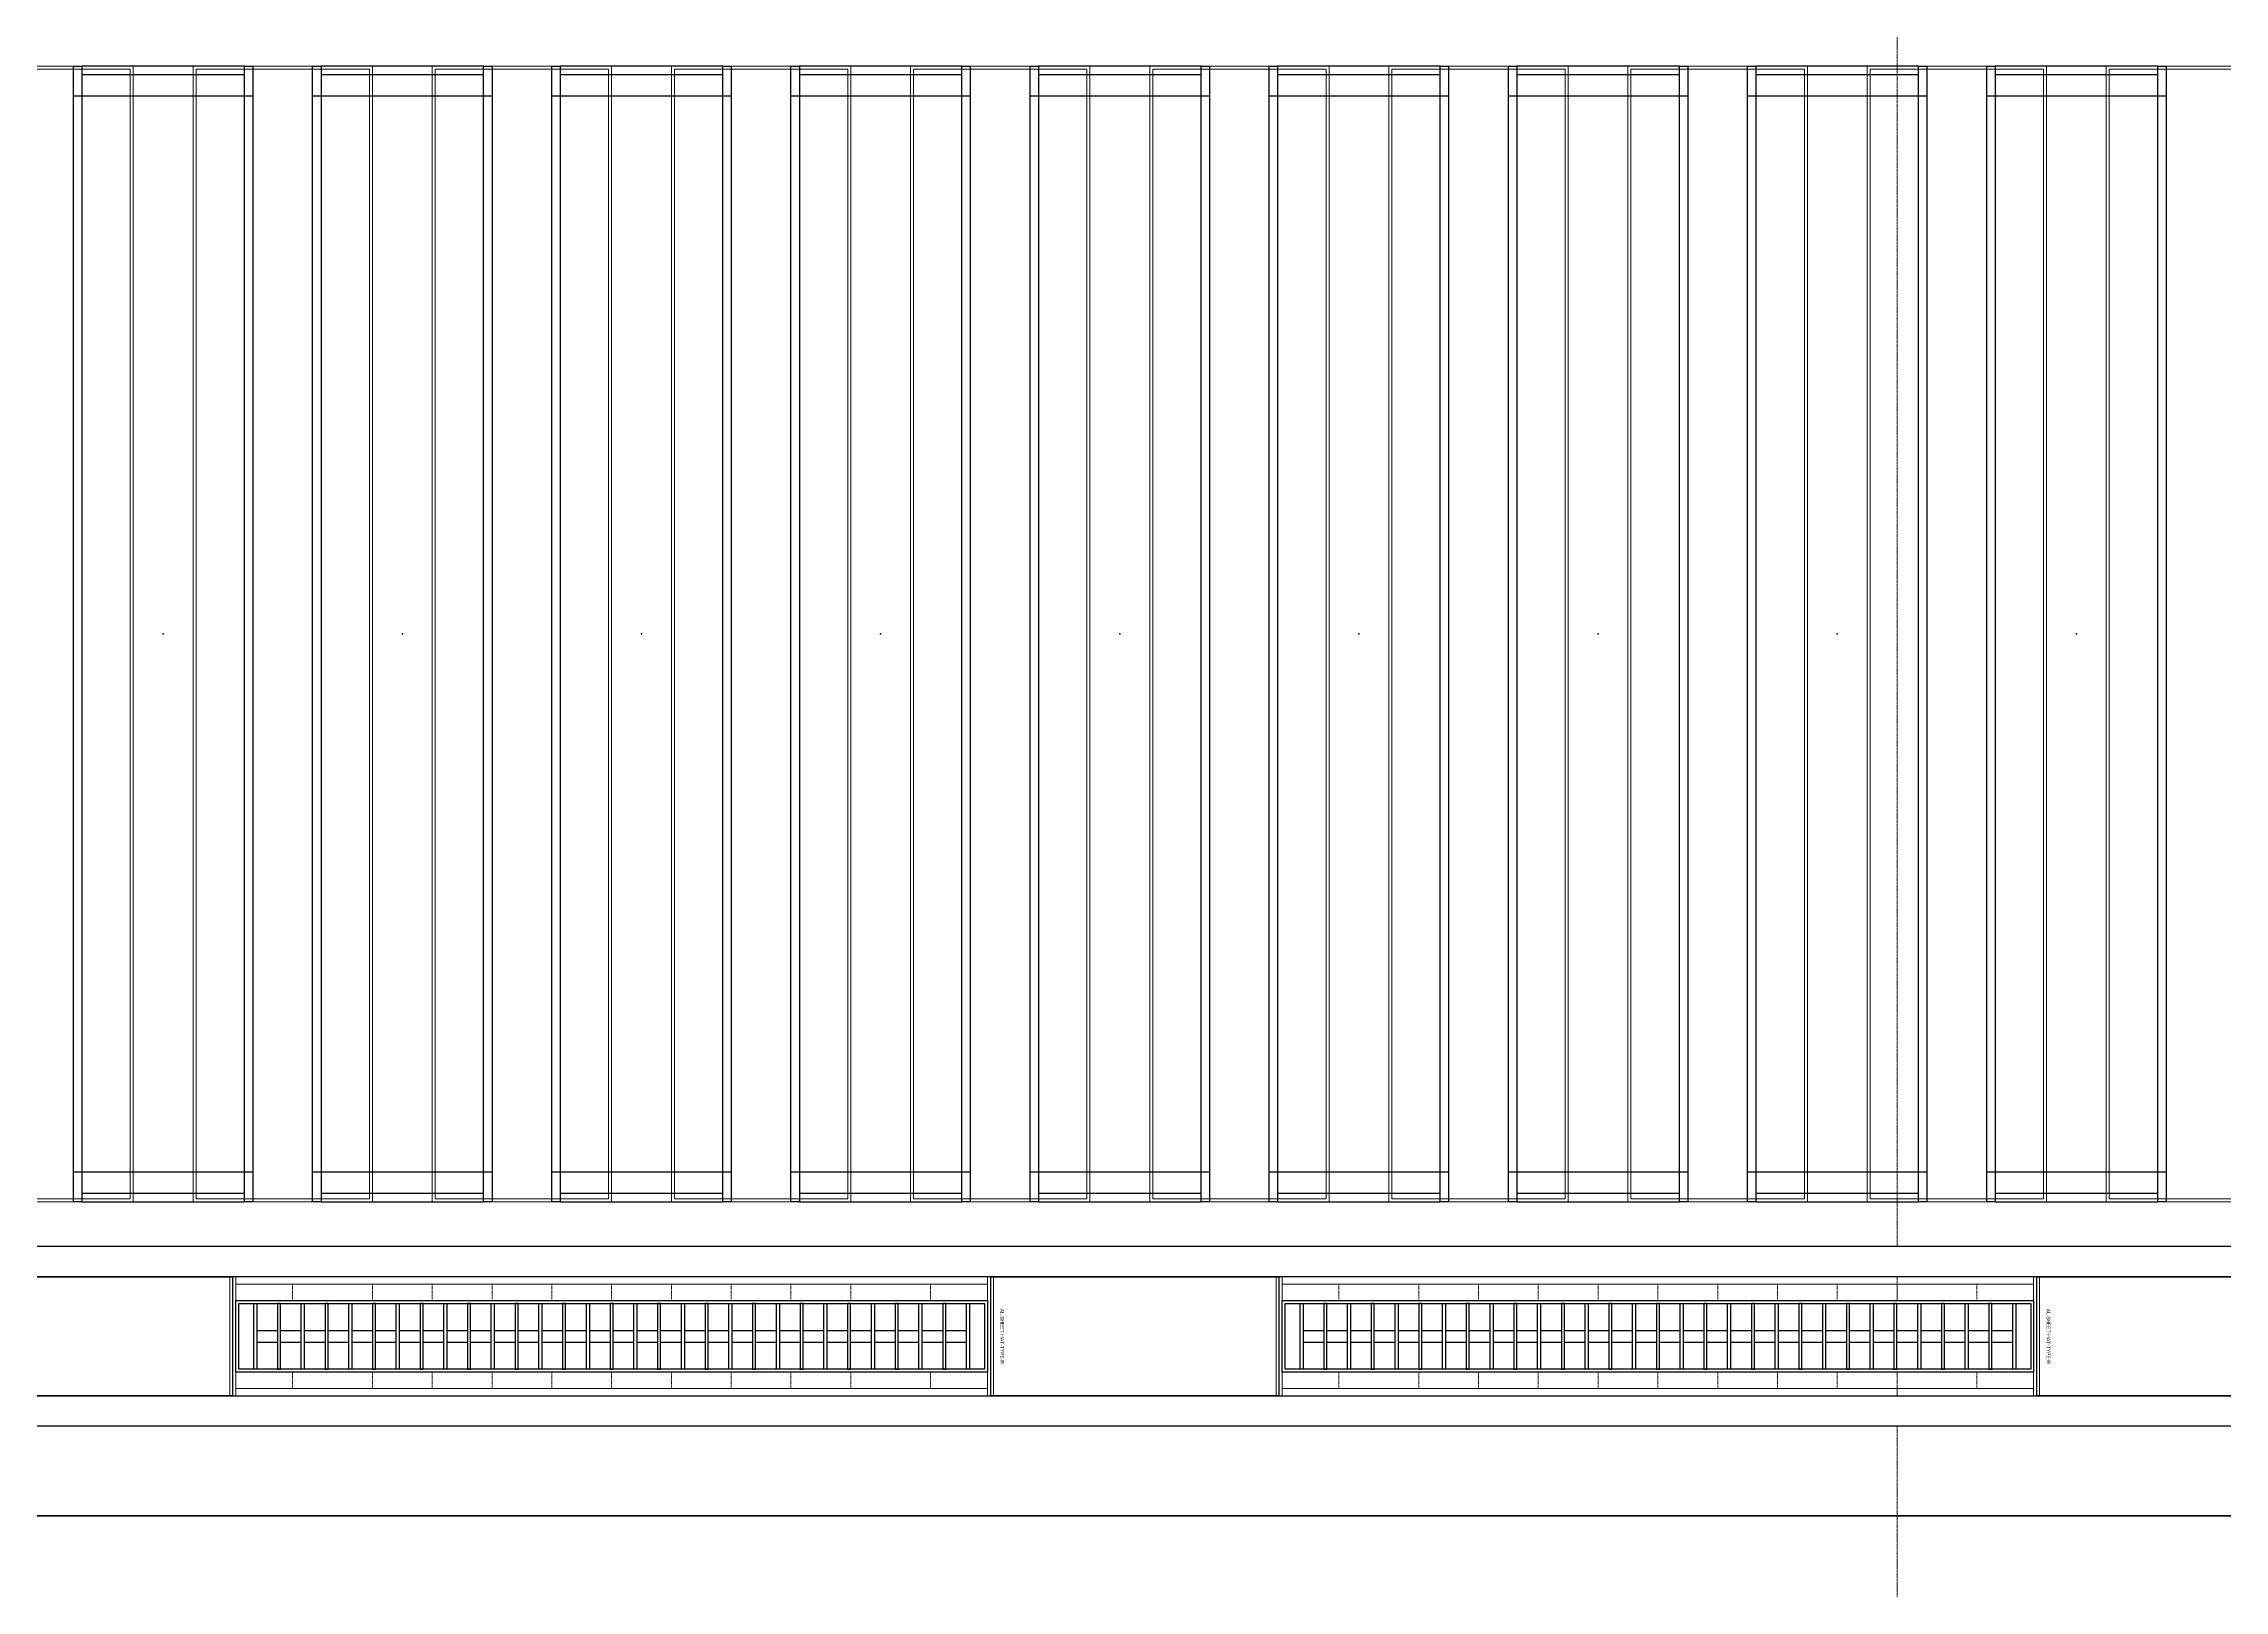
# Model space of a CAD drawing. Header units: millimetres. Extents: x 813027 to 1148939, y -931049 to -10.
# Drawn here: x 939940 to 943588, y -114760 to -112173 of the extents above; entities that cross this region are included whole.
import ezdxf
from ezdxf.enums import TextEntityAlignment as Align

# ---------------------------------------------------------------- set-up
doc = ezdxf.new("R2010")
doc.units = ezdxf.units.MM
doc.linetypes.add('DPA_Grid _ Level 500', pattern=[5.5, 2.75, -0.75, 1.25, -0.75])
doc.linetypes.add('DPA_Hidden 50', pattern=[3, 2, -1])
for name, color, linetype in [('000 - WIPEOUT', 250, 'Continuous'), ('001 - ASCESSORIES', 1, 'Continuous'), ('A04_TUBE SERIES', 2, 'Continuous'), ('A11_ALU.SOLID SHEET', 7, 'Continuous')]:
    doc.layers.add(name, color=color, linetype=linetype)
for name, color, linetype, lineweight in [('A-GLAZ-CURT', 2, 'Continuous', 9), ('S-GRID', 251, 'Continuous', 9), ('WALL-E', 2, 'Continuous', 25)]:
    doc.layers.add(name, color=color, linetype=linetype, lineweight=lineweight)

# ---------------------------------------------------------------- blocks, each defined once
blk = doc.blocks.new('DPA_CP_Metal Ceiling Panel - Vertical Panel with Gap-13988918-4160 - LOWER PLATFORM LEVEL - REFLECTED CEILING GENERAL PLAN')
at = {"layer": 'A-GLAZ-CURT'}
for p, q in [((994596.3, -114111.8), (994596.3, -112211.8)), ((994596.3, -112211.8), (994896.3, -112211.8)), ((994596.3, -114111.8), (994596.3, -112211.8)), ((994596.3, -112211.8), (994896.3, -112211.8)), ((994896.3, -112211.8), (994596.3, -112211.8)), ((994596.3, -112211.8), (994596.3, -114111.8)), ((994896.3, -112211.8), (994596.3, -112211.8)), ((994596.3, -112211.8), (994596.3, -114111.8)), ((994596.3, -114111.8), (994596.3, -112211.8)), ((994596.3, -112211.8), (994896.3, -112211.8)), ((994601.3, -114106.8), (994601.3, -112216.8)), ((994601.3, -112216.8), (994891.3, -112216.8)), ((994891.3, -112216.8), (994891.3, -114106.8)), ((994896.3, -114111.8), (994896.3, -112211.8)), ((994896.3, -112211.8), (994896.3, -114111.8)), ((994896.3, -114111.8), (994896.3, -112211.8)), ((994896.3, -114111.8), (994896.3, -112211.8)), ((994896.3, -112211.8), (994896.3, -114111.8)), ((994596.3, -114111.8), (994896.3, -114111.8)), ((994896.3, -114111.8), (994596.3, -114111.8)), ((994596.3, -114111.8), (994896.3, -114111.8)), ((994596.3, -114111.8), (994896.3, -114111.8)), ((994896.3, -114111.8), (994596.3, -114111.8)), ((994601.3, -114106.8), (994891.3, -114106.8))]:
    blk.add_line(p, q, dxfattribs=at)
blk = doc.blocks.new('DPA_CP_Metal Ceiling Panel - Horizontal with Gap-20306943-4160 - LOWER PLATFORM LEVEL - REFLECTED CEILING GENERAL PLAN')
at = {"layer": 'A-GLAZ-CURT'}
for p, q in [((910029.8, -114474.3), (910029.8, -114199.3)), ((910029.8, -114199.3), (910512.8, -114199.3)), ((910029.8, -114474.3), (910029.8, -114199.3)), ((910029.8, -114199.3), (910512.8, -114199.3)), ((910512.8, -114199.3), (910029.8, -114199.3)), ((910029.8, -114199.3), (910029.8, -114474.3)), ((910512.8, -114199.3), (910029.8, -114199.3)), ((910029.8, -114199.3), (910029.8, -114474.3)), ((910029.8, -114474.3), (910029.8, -114199.3)), ((910029.8, -114199.3), (910512.8, -114199.3)), ((910512.8, -114474.3), (910512.8, -114199.3)), ((910512.8, -114199.3), (910512.8, -114474.3)), ((910512.8, -114474.3), (910512.8, -114199.3)), ((910512.8, -114474.3), (910512.8, -114199.3)), ((910512.8, -114199.3), (910512.8, -114474.3)), ((910034.8, -114469.3), (910034.8, -114204.3)), ((910034.8, -114204.3), (910507.8, -114204.3)), ((910507.8, -114204.3), (910507.8, -114469.3)), ((910029.8, -114474.3), (910512.8, -114474.3)), ((910512.8, -114474.3), (910029.8, -114474.3)), ((910029.8, -114474.3), (910512.8, -114474.3)), ((910029.8, -114474.3), (910512.8, -114474.3)), ((910512.8, -114474.3), (910029.8, -114474.3)), ((910034.8, -114469.3), (910507.8, -114469.3))]:
    blk.add_line(p, q, dxfattribs=at)
blk = doc.blocks.new('DPA_CP_Metal Ceiling Luminaire1 - Linear Luminaire 2-14739897-4160 - LOWER PLATFORM LEVEL - REFLECTED CEILING GENERAL PLAN')
at = {"layer": 'A-GLAZ-CURT'}
for p, q in [((901767.8, -114474.3), (901767.8, -114199.3)), ((901767.8, -114199.3), (903024.8, -114199.3)), ((901767.8, -114199.3), (901767.8, -114474.3)), ((903024.8, -114199.3), (901767.8, -114199.3)), ((901767.8, -114199.3), (903024.8, -114199.3)), ((903024.8, -114199.3), (903024.8, -114474.3)), ((903024.8, -114474.3), (903024.8, -114199.3)), ((901767.8, -114249.3), (901767.8, -114474.3)), ((901767.8, -114249.3), (903024.8, -114249.3)), ((903024.8, -114249.3), (903024.8, -114474.3)), ((901767.8, -114424.3), (903024.8, -114424.3)), ((903024.8, -114474.3), (901767.8, -114474.3)), ((903024.8, -114474.3), (901767.8, -114474.3)), ((901767.8, -114474.3), (903024.8, -114474.3))]:
    blk.add_line(p, q, dxfattribs=at)
at = {"layer": 'A-GLAZ-CURT', "linetype": 'DPA_Hidden 50'}
for p, q in [((901862.8, -114249.3), (901862.8, -114424.3)), ((901996.3, -114249.3), (901996.3, -114424.3)), ((902096.3, -114249.3), (902096.3, -114424.3)), ((902196.3, -114249.3), (902196.3, -114424.3)), ((902296.3, -114249.3), (902296.3, -114424.3)), ((902396.3, -114249.3), (902396.3, -114424.3)), ((902496.3, -114249.3), (902496.3, -114424.3)), ((902596.3, -114249.3), (902596.3, -114424.3)), ((902696.3, -114249.3), (902696.3, -114424.3)), ((902796.3, -114249.3), (902796.3, -114424.3)), ((902929.8, -114249.3), (902929.8, -114424.3))]:
    blk.add_line(p, q, dxfattribs=at)
blk = doc.blocks.new('C-2-PP21-AR-4160-01-B_20250829-084021_EXCL')
at = {"layer": 'A-GLAZ-CURT', "rotation": 180}
for p in [(887596.3, -120981.8), (887996.3, -120981.8), (888396.3, -120981.8), (888796.3, -120981.8), (889196.3, -120981.8), (889596.3, -120981.8), (889996.3, -120981.8), (890396.3, -120981.8), (890796.3, -120981.8), (891196.3, -120981.8)]:
    blk.add_blockref('DPA_CP_Metal Ceiling Panel - Vertical Panel with Gap-13988918-4160 - LOWER PLATFORM LEVEL - REFLECTED CEILING GENERAL PLAN', p, dxfattribs=at)
at = {"layer": 'A-GLAZ-CURT'}
for name, p in [('DPA_CP_Metal Ceiling Panel - Horizontal with Gap-20306943-4160 - LOWER PLATFORM LEVEL - REFLECTED CEILING GENERAL PLAN', (-1017346.3, 105341.8)), ('DPA_CP_Metal Ceiling Luminaire1 - Linear Luminaire 2-14739897-4160 - LOWER PLATFORM LEVEL - REFLECTED CEILING GENERAL PLAN', (-1008596.3, 105341.8)), ('DPA_CP_Metal Ceiling Panel - Horizontal with Gap-20306943-4160 - LOWER PLATFORM LEVEL - REFLECTED CEILING GENERAL PLAN', (-1015596.3, 105341.8)), ('DPA_CP_Metal Ceiling Luminaire1 - Linear Luminaire 2-14739897-4160 - LOWER PLATFORM LEVEL - REFLECTED CEILING GENERAL PLAN', (-1006846.3, 105341.8)), ('DPA_CP_Metal Ceiling Panel - Horizontal with Gap-20306943-4160 - LOWER PLATFORM LEVEL - REFLECTED CEILING GENERAL PLAN', (-1013846.3, 105341.8))]:
    blk.add_blockref(name, p, dxfattribs=at)
blk = doc.blocks.new('*U493')
at = {"layer": 'A11_ALU.SOLID SHEET', "color": 0}
blk.add_lwpolyline([(483, -98.8), (483, 98.8), (0, 98.8), (0, -98.8)], close=True, dxfattribs=at)
at = {"layer": 'Defpoints', "color": 250}
blk.add_point((0, 0), dxfattribs=at)
blk.add_text('AL.SHEET-HAT-TYPE-R', height=6, rotation=270, dxfattribs=at).set_placement((15, 0), align=Align.BOTTOM_CENTER)
blk = doc.blocks.new('*U495')
blk.add_attdef('EXTR.OVL-LENGTH_', (-25, -59.1), '', height=5)
blk.add_wipeout([(-25, 0), (25, 0), (25, 134900), (-25, 134900)]).dxf.layer = '000 - WIPEOUT'
at = {"layer": 'A04_TUBE SERIES', "color": 0}
blk.add_lwpolyline([(-25, 0), (25, 0), (25, 134900), (-25, 134900)], close=True, dxfattribs=at)
blk = doc.blocks.new('*U485')
at = {"color": 1}
blk.add_wipeout([(628.5, -60), (-628.5, -60), (-628.5, 60), (628.5, 60)], dxfattribs=at).dxf.layer = '000 - WIPEOUT'
at = {"layer": '001 - ASCESSORIES', "color": 0}
blk.add_lwpolyline([(628.5, -60), (-628.5, -60), (-628.5, 60), (628.5, 60)], close=True, dxfattribs=at)
at = {"layer": '001 - ASCESSORIES'}
for points in [[(623.5, -55), (-623.5, -55), (-623.5, 55), (623.5, 55)], [(-593.5, -55), (-598.5, -55), (-598.5, 55), (-593.5, 55)], [(-558.8, -55), (-553.8, -55), (-553.8, 55), (-558.8, 55)], [(-514, -55), (-519, -55), (-519, 55), (-514, 55)], [(-479.3, -55), (-474.3, -55), (-474.3, 55), (-479.3, 55)], [(-434.6, -55), (-439.6, -55), (-439.6, 55), (-434.6, 55)], [(-399.8, -55), (-394.8, -55), (-394.8, 55), (-399.8, 55)], [(-355.1, -55), (-360.1, -55), (-360.1, 55), (-355.1, 55)], [(-320.4, -55), (-315.4, -55), (-315.4, 55), (-320.4, 55)], [(-275.6, -55), (-280.6, -55), (-280.6, 55), (-275.6, 55)], [(-240.9, -55), (-235.9, -55), (-235.9, 55), (-240.9, 55)], [(-196.2, -55), (-201.2, -55), (-201.2, 55), (-196.2, 55)], [(-161.4, -55), (-156.4, -55), (-156.4, 55), (-161.4, 55)], [(-116.7, -55), (-121.7, -55), (-121.7, 55), (-116.7, 55)], [(-82, -55), (-77, -55), (-77, 55), (-82, 55)], [(-37.2, -55), (-42.2, -55), (-42.2, 55), (-37.2, 55)], [(-2.5, -55), (2.5, -55), (2.5, 55), (-2.5, 55)], [(42.2, -55), (37.2, -55), (37.2, 55), (42.2, 55)], [(77, -55), (82, -55), (82, 55), (77, 55)], [(121.7, -55), (116.7, -55), (116.7, 55), (121.7, 55)], [(156.4, -55), (161.4, -55), (161.4, 55), (156.4, 55)], [(201.2, -55), (196.2, -55), (196.2, 55), (201.2, 55)], [(235.9, -55), (240.9, -55), (240.9, 55), (235.9, 55)], [(280.6, -55), (275.6, -55), (275.6, 55), (280.6, 55)], [(315.4, -55), (320.4, -55), (320.4, 55), (315.4, 55)], [(360.1, -55), (355.1, -55), (355.1, 55), (360.1, 55)], [(394.8, -55), (399.8, -55), (399.8, 55), (394.8, 55)], [(439.6, -55), (434.6, -55), (434.6, 55), (439.6, 55)], [(474.3, -55), (479.3, -55), (479.3, 55), (474.3, 55)], [(519, -55), (514, -55), (514, 55), (519, 55)], [(553.8, -55), (558.8, -55), (558.8, 55), (553.8, 55)], [(598.5, -55), (593.5, -55), (593.5, 55), (598.5, 55)]]:
    blk.add_lwpolyline(points, close=True, dxfattribs=at)
for points in [[(-593.5, 10), (-558.8, 10)], [(-553.8, 10), (-519, 10)], [(-514, 10), (-479.3, 10)], [(-474.3, 10), (-439.6, 10)], [(-434.6, 10), (-399.8, 10)], [(-394.8, 10), (-360.1, 10)], [(-355.1, 10), (-320.4, 10)], [(-315.4, 10), (-280.6, 10)], [(-275.6, 10), (-240.9, 10)], [(-235.9, 10), (-201.2, 10)], [(-196.2, 10), (-161.4, 10)], [(-156.4, 10), (-121.7, 10)], [(-116.7, 10), (-82, 10)], [(-77, 10), (-42.2, 10)], [(-37.2, 10), (-2.5, 10)], [(2.5, 10), (37.2, 10)], [(42.2, 10), (77, 10)], [(82, 10), (116.7, 10)], [(121.7, 10), (156.4, 10)], [(161.4, 10), (196.2, 10)], [(201.2, 10), (235.9, 10)], [(240.9, 10), (275.6, 10)], [(280.6, 10), (315.4, 10)], [(320.4, 10), (355.1, 10)], [(360.1, 10), (394.8, 10)], [(399.8, 10), (434.6, 10)], [(439.6, 10), (474.3, 10)], [(479.3, 10), (514, 10)], [(519, 10), (553.8, 10)], [(558.8, 10), (593.5, 10)], [(-593.5, -10), (-558.8, -10)], [(-553.8, -10), (-519, -10)], [(-514, -10), (-479.3, -10)], [(-474.3, -10), (-439.6, -10)], [(-434.6, -10), (-399.8, -10)], [(-394.8, -10), (-360.1, -10)], [(-355.1, -10), (-320.4, -10)], [(-315.4, -10), (-280.6, -10)], [(-275.6, -10), (-240.9, -10)], [(-235.9, -10), (-201.2, -10)], [(-196.2, -10), (-161.4, -10)], [(-156.4, -10), (-121.7, -10)], [(-116.7, -10), (-82, -10)], [(-77, -10), (-42.2, -10)], [(-37.2, -10), (-2.5, -10)], [(2.5, -10), (37.2, -10)], [(42.2, -10), (77, -10)], [(82, -10), (116.7, -10)], [(121.7, -10), (156.4, -10)], [(161.4, -10), (196.2, -10)], [(201.2, -10), (235.9, -10)], [(240.9, -10), (275.6, -10)], [(280.6, -10), (315.4, -10)], [(320.4, -10), (355.1, -10)], [(360.1, -10), (394.8, -10)], [(399.8, -10), (434.6, -10)], [(439.6, -10), (474.3, -10)], [(479.3, -10), (514, -10)], [(519, -10), (553.8, -10)], [(558.8, -10), (593.5, -10)]]:
    blk.add_lwpolyline(points, dxfattribs=at)
blk = doc.blocks.new('*U515')
for p, q in [((-900.3, 19850), (-900.3, 20150)), ((900, 20150), (900, 19850)), ((-900.3, 19450), (-900.3, 19750)), ((900, 19750), (900, 19450)), ((-900.3, 19050), (-900.3, 19350)), ((900, 19350), (900, 19050)), ((-900.3, 18650), (-900.3, 18950)), ((900, 18950), (900, 18650)), ((-900.3, 18250), (-900.3, 18550)), ((900, 18550), (900, 18250)), ((-900.3, 17850), (-900.3, 18150)), ((900, 18150), (900, 17850)), ((-900.3, 17450), (-900.3, 17750)), ((900, 17750), (900, 17450)), ((-900.3, 17050), (-900.3, 17350)), ((900, 17350), (900, 17050)), ((-900.3, 16650), (-900.3, 16950)), ((900, 16950), (900, 16650))]:
    blk.add_line(p, q)
for p in [(0, 20000), (0, 19600), (0, 19200), (0, 18800), (0, 18400), (0, 18000), (0, 17600), (0, 17200), (0, 16800)]:
    blk.add_point(p)
at = {"layer": 'A11_ALU.SOLID SHEET', "color": 0}
for points in [[(-950, 20150), (950, 20150), (950, 20136), (-950, 20136)], [(-950, 19864), (-936, 19864), (-936, 20136), (-950, 20136)], [(950, 20136), (936, 20136), (936, 19864), (950, 19864)], [(-950, 19864), (950, 19864), (950, 19850), (-950, 19850)], [(-950, 19750), (950, 19750), (950, 19736), (-950, 19736)], [(-950, 19464), (-936, 19464), (-936, 19736), (-950, 19736)], [(950, 19736), (936, 19736), (936, 19464), (950, 19464)], [(-950, 19464), (950, 19464), (950, 19450), (-950, 19450)], [(-950, 19350), (950, 19350), (950, 19336), (-950, 19336)], [(-950, 19064), (-936, 19064), (-936, 19336), (-950, 19336)], [(950, 19336), (936, 19336), (936, 19064), (950, 19064)], [(-950, 19064), (950, 19064), (950, 19050), (-950, 19050)], [(-950, 18950), (950, 18950), (950, 18936), (-950, 18936)], [(-950, 18664), (-936, 18664), (-936, 18936), (-950, 18936)], [(950, 18936), (936, 18936), (936, 18664), (950, 18664)], [(-950, 18664), (950, 18664), (950, 18650), (-950, 18650)], [(-950, 18550), (950, 18550), (950, 18536), (-950, 18536)], [(-950, 18264), (-936, 18264), (-936, 18536), (-950, 18536)], [(950, 18536), (936, 18536), (936, 18264), (950, 18264)], [(-950, 18264), (950, 18264), (950, 18250), (-950, 18250)], [(-950, 18150), (950, 18150), (950, 18136), (-950, 18136)], [(-950, 17864), (-936, 17864), (-936, 18136), (-950, 18136)], [(950, 18136), (936, 18136), (936, 17864), (950, 17864)], [(-950, 17864), (950, 17864), (950, 17850), (-950, 17850)], [(-950, 17750), (950, 17750), (950, 17736), (-950, 17736)], [(-950, 17464), (-936, 17464), (-936, 17736), (-950, 17736)], [(950, 17736), (936, 17736), (936, 17464), (950, 17464)], [(-950, 17464), (950, 17464), (950, 17450), (-950, 17450)], [(-950, 17350), (950, 17350), (950, 17336), (-950, 17336)], [(-950, 17064), (-936, 17064), (-936, 17336), (-950, 17336)], [(950, 17336), (936, 17336), (936, 17064), (950, 17064)], [(-950, 17064), (950, 17064), (950, 17050), (-950, 17050)], [(-950, 16950), (950, 16950), (950, 16936), (-950, 16936)], [(-950, 16664), (-936, 16664), (-936, 16936), (-950, 16936)], [(950, 16936), (936, 16936), (936, 16664), (950, 16664)], [(-950, 16664), (950, 16664), (950, 16650), (-950, 16650)]]:
    blk.add_lwpolyline(points, close=True, dxfattribs=at)
blk = doc.blocks.new('C-2-PP21-AR-4160-01-B_20250829-084416_NEWCL')
blk.add_lwpolyline([(-117350, -5345), (-113350, -5345), (-113350, -5347), (-96550, -5347), (-96550, -2450), (-92235, -2450), (-92235, -6455), (-84190, -6455), (-84190, -5820), (-81330, -5820), (-81330, -5345), (-56900, -5345), (-56900, -6455), (-41740, -6455), (-41740, -2500), (-29350, -2500), (-29350, -5482), (-19750, -5482), (-19750, -5480), (-19400, -5480), (-19400, -7995), (-19350, -7995), (-19350, -9295), (-154550, -9295)])
at = {"rotation": 90}
blk.add_blockref('*U515', (-86950, -7820), dxfattribs=at)
blk.add_blockref('*U493', (-103816.5, -8995))
blk.add_blockref('*U485', (-104450, -8995))
blk.add_blockref('*U493', (-105566.5, -8995))
blk.add_blockref('*U485', (-106200, -8995))
blk.add_blockref('*U493', (-107316.5, -8995))
at = {"rotation": 270}
for p in [(-154400, -8870), (-154400, -9120)]:
    blk.add_blockref('*U495', p, dxfattribs=at)

msp = doc.modelspace()

# ---------------------------------------------------------------- linework, layer by layer
at = {"layer": 'S-GRID', "linetype": 'DPA_Grid _ Level 500'}
msp.add_line((943040, -191381.7), (943040, -15135.4), dxfattribs=at)
at = {"layer": 'WALL-E'}
for p, q in [((1027740, -114635), (892540, -114635)), ((892540, -114635), (1027740, -114635))]:
    msp.add_line(p, q, dxfattribs=at)

# ---------------------------------------------------------------- block references
msp.add_blockref('C-2-PP21-AR-4160-01-B_20250829-084021_EXCL', (1047090, -105340))

# ---------------------------------------------------------------- next in the draw order: block references
msp.add_blockref('C-2-PP21-AR-4160-01-B_20250829-084416_NEWCL', (1047090, -105340))

doc.saveas('drawing.dxf')
